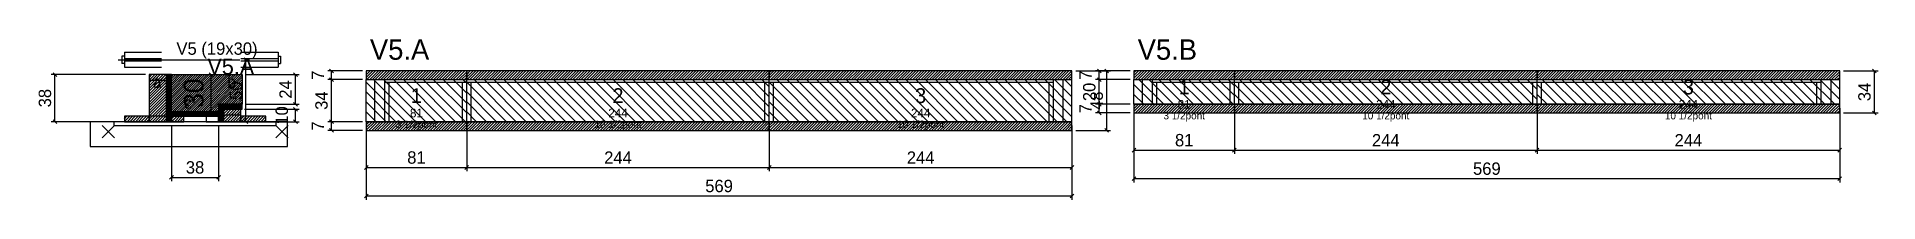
# Model space of a CAD drawing. Extents: x -69 to 1416, y -97 to 32.
import ezdxf
from ezdxf.enums import TextEntityAlignment as Align

# ---------------------------------------------------------------- set-up
doc = ezdxf.new("R2010")
doc.units = 0
for name, color, linetype in [('5', 5, 'Continuous'), ('barrote', 126, 'Continuous'), ('CONCRETO', 251, 'Continuous'), ('COTA', 241, 'Continuous'), ('Cota Seção (2x)', 241, 'Continuous'), ('detalhes', 7, 'Continuous'), ('Hachura', 251, 'Continuous'), ('Madeira', 126, 'Continuous'), ('NOMENCLATURA', 7, 'Continuous'), ('Painéis', 200, 'Continuous'), ('presilha', 224, 'Continuous'), ('Reaproveitamento', 30, 'Continuous'), ('SARR_2.2x7', 40, 'Continuous'), ('SARR_3.5x7', 81, 'Continuous'), ('SCO-___-LAJ', 224, 'Continuous'), ('TENSOR', 224, 'Continuous'), ('texto', 7, 'Continuous'), ('Texto Seção', 7, 'Continuous')]:
    doc.layers.add(name, color=color, linetype=linetype)
doc.dimstyles.new('PAINEL', dxfattribs={"dimtxt": 10, "dimasz": 3, "dimexe": 3, "dimexo": 3, "dimgap": 3, "dimtad": 1, "dimblk": 'OBLIQUE', "dimblk1": 'OBLIQUE', "dimcen": 2.5, "dimclrd": 4, "dimclre": 4, "dimclrt": 240, "dimazin": 3, "dimtfac": 1, "dimtmove": 0, "dimatfit": 3})
doc.dimstyles.new('SECAO2X', dxfattribs={"dimtxt": 16, "dimasz": 3, "dimexe": 3, "dimexo": 3, "dimgap": 3, "dimtad": 1, "dimblk": 'OBLIQUE', "dimblk1": 'OBLIQUE', "dimcen": 2.5, "dimclrd": 4, "dimclre": 4, "dimclrt": 240, "dimazin": 3, "dimtfac": 1, "dimtmove": 0, "dimatfit": 3})

# ---------------------------------------------------------------- blocks, each defined once
blk = doc.blocks.new('_OBLIQUE')
at = {"color": 0, "linetype": 'BYBLOCK'}
blk.add_line((-0.5, -0.5), (0.5, 0.5), dxfattribs=at)

msp = doc.modelspace()

# ---------------------------------------------------------------- hatches: boundary and pattern name
at = {"layer": 'COTA'}
h = msp.add_hatch(dxfattribs=at)
h.set_pattern_fill('ANSI31', scale=0.4)
h.paths.add_polyline_path([(40, -26), (40, 4), (97, 4), (97, -20), (78, -20), (78, -26)])
h = msp.add_hatch(dxfattribs=at)
h.set_pattern_fill('ANSI31', scale=0.5)
h.paths.add_polyline_path([(197, 0), (278, 0), (278, 7), (197, 7)])
h = msp.add_hatch(dxfattribs=at)
h.set_pattern_fill('ANSI31', scale=0.5)
h.paths.add_polyline_path([(278, 0), (522, 0), (522, 7), (278, 7)])
h = msp.add_hatch(dxfattribs=at)
h.set_pattern_fill('ANSI31', scale=0.5)
h.paths.add_polyline_path([(522, 0), (766, 0), (766, 7), (522, 7)])
h = msp.add_hatch(dxfattribs=at)
h.set_pattern_fill('ANSI31', scale=0.5)
h.paths.add_polyline_path([(816, 0), (897, 0), (897, 7), (816, 7)])
h = msp.add_hatch(dxfattribs=at)
h.set_pattern_fill('ANSI31', scale=0.5)
h.paths.add_polyline_path([(897, 0), (1141, 0), (1141, 7), (897, 7)])
h = msp.add_hatch(dxfattribs=at)
h.set_pattern_fill('ANSI31', scale=0.5)
h.paths.add_polyline_path([(1141, 0), (1385, 0), (1385, 7), (1141, 7)])
h = msp.add_hatch(dxfattribs=at)
h.set_pattern_fill('ANSI31', scale=0.5)
h.paths.add_polyline_path([(816, -27), (897, -27), (897, -20), (816, -20)])
h = msp.add_hatch(dxfattribs=at)
h.set_pattern_fill('ANSI31', scale=0.5)
h.paths.add_polyline_path([(897, -27), (1141, -27), (1141, -20), (897, -20)])
h = msp.add_hatch(dxfattribs=at)
h.set_pattern_fill('ANSI31', scale=0.5)
h.paths.add_polyline_path([(1141, -27), (1385, -27), (1385, -20), (1141, -20)])
h = msp.add_hatch(dxfattribs=at)
h.set_pattern_fill('ANSI31', scale=0.5)
h.paths.add_polyline_path([(197, -41), (278, -41), (278, -34), (197, -34)])
h = msp.add_hatch(dxfattribs=at)
h.set_pattern_fill('ANSI31', scale=0.5)
h.paths.add_polyline_path([(278, -41), (522, -41), (522, -34), (278, -34)])
h = msp.add_hatch(dxfattribs=at)
h.set_pattern_fill('ANSI31', scale=0.5)
h.paths.add_polyline_path([(522, -41), (766, -41), (766, -34), (522, -34)])
at = {"layer": 'Hachura'}
h = msp.add_hatch(dxfattribs=at)
h.set_pattern_fill('ANSI31', scale=0.5)
h.paths.add_polyline_path([(22, -34), (36, -34), (36, 4), (22, 4)])
h = msp.add_hatch(dxfattribs=at)
h.set_pattern_fill('ANSI31', scale=0.5)
h.paths.add_polyline_path([(22, -0.4), (36, -0.4), (36, 4), (22, 4)])
h = msp.add_hatch(dxfattribs=at)
h.set_pattern_fill('SOLID')
h.paths.add_polyline_path([(36, -34), (40, -34), (40, 4), (36, 4)])
h = msp.add_hatch(dxfattribs=at)
h.set_pattern_fill('ANSI31', scale=0.5)
h.paths.add_polyline_path([(2, -34), (22, -34), (22, -29.6), (2, -29.6)])
h = msp.add_hatch(dxfattribs=at)
h.set_pattern_fill('SOLID')
h.paths.add_polyline_path([(40, -29.6), (78, -29.6), (78, -26), (40, -26)])
h = msp.add_hatch(dxfattribs=at)
h.set_pattern_fill('ANSI31', scale=0.5)
h.paths.add_polyline_path([(40, -34), (50, -34), (50, -29.6), (40, -29.6)])
h = msp.add_hatch(dxfattribs=at)
h.set_pattern_fill('SOLID')
h.paths.add_polyline_path([(78, -24), (97, -24), (97, -20), (78, -20)])
h = msp.add_hatch(dxfattribs=at)
h.set_pattern_fill('SOLID')
h.paths.add_polyline_path([(78, -34), (82, -34), (82, -24), (78, -24)])
h = msp.add_hatch(dxfattribs=at)
h.set_pattern_fill('ANSI31', scale=0.5)
h.paths.add_polyline_path([(82, -34), (96, -34), (96, -24), (82, -24)])
h = msp.add_hatch(dxfattribs=at)
h.set_pattern_fill('ANSI31', scale=0.5)
h.paths.add_polyline_path([(82, -28.4), (96, -28.4), (96, -24), (82, -24)])
h = msp.add_hatch(dxfattribs=at)
h.set_pattern_fill('ANSI31', scale=0.5)
h.paths.add_polyline_path([(96, -34), (116, -34), (116, -29.6), (96, -29.6)])

# ---------------------------------------------------------------- linework, layer by layer
for p, q in [((0, 19), (0, 13)), ((2, 19), (0, 19)), ((2, 22), (32, 22)), ((2, 22), (2, 10)), ((2, 17), (32, 17)), ((2, 15), (32, 15)), ((96, 22), (126, 22)), ((96, 17), (126, 17)), ((96, 15), (126, 15)), ((126, 22), (126, 10)), ((126, 19), (128, 19)), ((128, 19), (128, 13)), ((2, 13), (0, 13)), ((2, 10), (32, 10)), ((96, 10), (126, 10)), ((126, 13), (128, 13))]:
    msp.add_line(p, q)
at = {"layer": 'barrote'}
msp.add_lwpolyline([(-25.5, -54), (133.5, -54), (133.5, -34), (-25.5, -34)], close=True, dxfattribs=at)
at = {"layer": 'CONCRETO'}
msp.add_lwpolyline([(40, -26), (40, 4), (97, 4), (97, -20), (78, -20), (78, -26)], close=True, dxfattribs=at)
at = {"layer": 'Madeira'}
for points in [[(22, -34), (36, -34), (36, 4), (22, 4)], [(22, -0.4), (36, -0.4), (36, 4), (22, 4)], [(2, -34), (22, -34), (22, -29.6), (2, -29.6)], [(22, -34), (36, -34), (36, -29.6), (22, -29.6)], [(40, -34), (50, -34), (50, -29.6), (40, -29.6)], [(68, -34), (78, -34), (78, -29.6), (68, -29.6)], [(82, -34), (96, -34), (96, -24), (82, -24)], [(82, -28.4), (96, -28.4), (96, -24), (82, -24)], [(96, -34), (116, -34), (116, -29.6), (96, -29.6)]]:
    msp.add_lwpolyline(points, close=True, dxfattribs=at)
at = {"layer": 'Painéis'}
for p, q in [((197, 0), (278, 0)), ((197, -34), (197, 0)), ((278, -34), (278, 0)), ((278, -34), (278, 0)), ((278, 0), (522, 0)), ((278, -34), (278, 0)), ((522, -34), (522, 0)), ((522, -34), (522, 0)), ((522, 0), (766, 0)), ((522, -34), (522, 0)), ((766, -34), (766, 0)), ((816, 0), (897, 0)), ((816, -20), (816, 0)), ((897, -20), (897, 0)), ((897, -20), (897, 0)), ((897, 0), (1141, 0)), ((897, -20), (897, 0)), ((1141, -20), (1141, 0)), ((1141, -20), (1141, 0)), ((1141, 0), (1385, 0)), ((1141, -20), (1141, 0)), ((1385, -20), (1385, 0)), ((816, -20), (897, -20)), ((897, -20), (1141, -20)), ((1141, -20), (1385, -20)), ((197, -34), (278, -34)), ((278, -34), (522, -34)), ((522, -34), (766, -34))]:
    msp.add_line(p, q, dxfattribs=at)
for points in [[(36, -34), (40, -34), (40, 4), (36, 4)], [(40, -29.6), (78, -29.6), (78, -26), (40, -26)], [(78, -24), (97, -24), (97, -20), (78, -20)], [(78, -34), (82, -34), (82, -24), (78, -24)]]:
    msp.add_lwpolyline(points, close=True, dxfattribs=at)
at = {"layer": 'presilha'}
for p, q in [((-16, -47), (-6, -37)), ((-16, -37), (-6, -47)), ((124, -47), (134, -37)), ((124, -37), (134, -47))]:
    msp.add_line(p, q, dxfattribs=at)
at = {"layer": 'Reaproveitamento', "color": 30}
for p, q in [((237, -34), (203, 0)), ((245, -34), (211, 0)), ((253, -34), (219, 0)), ((261, -34), (227, 0)), ((269, -34), (235, 0)), ((277, -34), (243, 0)), ((278, -27), (251, 0)), ((278, -19), (259, 0)), ((278, -11), (267, 0)), ((278, -3), (275, 0)), ((318, -34), (284, 0)), ((326, -34), (292, 0)), ((334, -34), (300, 0)), ((342, -34), (308, 0)), ((350, -34), (316, 0)), ((358, -34), (324, 0)), ((366, -34), (332, 0)), ((374, -34), (340, 0)), ((382, -34), (348, 0)), ((390, -34), (356, 0)), ((398, -34), (364, 0)), ((406, -34), (372, 0)), ((414, -34), (380, 0)), ((422, -34), (388, 0)), ((430, -34), (396, 0)), ((438, -34), (404, 0)), ((446, -34), (412, 0)), ((454, -34), (420, 0)), ((462, -34), (428, 0)), ((470, -34), (436, 0)), ((478, -34), (444, 0)), ((486, -34), (452, 0)), ((494, -34), (460, 0)), ((502, -34), (468, 0)), ((510, -34), (476, 0)), ((518, -34), (484, 0)), ((522, -30), (492, 0)), ((522, -22), (500, 0)), ((522, -14), (508, 0)), ((522, -6), (516, 0)), ((562, -34), (528, 0)), ((570, -34), (536, 0)), ((578, -34), (544, 0)), ((586, -34), (552, 0)), ((594, -34), (560, 0)), ((602, -34), (568, 0)), ((610, -34), (576, 0)), ((618, -34), (584, 0)), ((626, -34), (592, 0)), ((634, -34), (600, 0)), ((642, -34), (608, 0)), ((650, -34), (616, 0)), ((658, -34), (624, 0)), ((666, -34), (632, 0)), ((674, -34), (640, 0)), ((682, -34), (648, 0)), ((690, -34), (656, 0)), ((698, -34), (664, 0)), ((706, -34), (672, 0)), ((714, -34), (680, 0)), ((722, -34), (688, 0)), ((730, -34), (696, 0)), ((738, -34), (704, 0)), ((746, -34), (712, 0)), ((754, -34), (720, 0)), ((762, -34), (728, 0)), ((766, -30), (736, 0)), ((766, -22), (744, 0)), ((766, -14), (752, 0)), ((766, -6), (760, 0)), ((840, -20), (820, 0)), ((848, -20), (828, 0)), ((856, -20), (836, 0)), ((864, -20), (844, 0)), ((872, -20), (852, 0)), ((880, -20), (860, 0)), ((888, -20), (868, 0)), ((896, -20), (876, 0)), ((897, -13), (884, 0)), ((897, -5), (892, 0)), ((921, -20), (901, 0)), ((929, -20), (909, 0)), ((937, -20), (917, 0)), ((945, -20), (925, 0)), ((953, -20), (933, 0)), ((961, -20), (941, 0)), ((969, -20), (949, 0)), ((977, -20), (957, 0)), ((985, -20), (965, 0)), ((993, -20), (973, 0)), ((1001, -20), (981, 0)), ((1009, -20), (989, 0)), ((1017, -20), (997, 0)), ((1025, -20), (1005, 0)), ((1033, -20), (1013, 0)), ((1041, -20), (1021, 0)), ((1049, -20), (1029, 0)), ((1057, -20), (1037, 0)), ((1065, -20), (1045, 0)), ((1073, -20), (1053, 0)), ((1081, -20), (1061, 0)), ((1089, -20), (1069, 0)), ((1097, -20), (1077, 0)), ((1105, -20), (1085, 0)), ((1113, -20), (1093, 0)), ((1121, -20), (1101, 0)), ((1129, -20), (1109, 0)), ((1137, -20), (1117, 0)), ((1141, -16), (1125, 0)), ((1141, -8), (1133, 0)), ((1141, 0), (1141, 0)), ((1165, -20), (1145, 0)), ((1173, -20), (1153, 0)), ((1181, -20), (1161, 0)), ((1189, -20), (1169, 0)), ((1197, -20), (1177, 0)), ((1205, -20), (1185, 0)), ((1213, -20), (1193, 0)), ((1221, -20), (1201, 0)), ((1229, -20), (1209, 0)), ((1237, -20), (1217, 0)), ((1245, -20), (1225, 0)), ((1253, -20), (1233, 0)), ((1261, -20), (1241, 0)), ((1269, -20), (1249, 0)), ((1277, -20), (1257, 0)), ((1285, -20), (1265, 0)), ((1293, -20), (1273, 0)), ((1301, -20), (1281, 0)), ((1309, -20), (1289, 0)), ((1317, -20), (1297, 0)), ((1325, -20), (1305, 0)), ((1333, -20), (1313, 0)), ((1341, -20), (1321, 0)), ((1349, -20), (1329, 0)), ((1357, -20), (1337, 0)), ((1365, -20), (1345, 0)), ((1373, -20), (1353, 0)), ((1381, -20), (1361, 0)), ((1385, -16), (1369, 0)), ((1385, -8), (1377, 0)), ((1385, 0), (1385, 0)), ((229, -34), (197, -2)), ((221, -34), (197, -10)), ((310, -34), (278, -2)), ((302, -34), (278, -10)), ((554, -34), (522, -2)), ((546, -34), (522, -10)), ((832, -20), (816, -4)), ((824, -20), (816, -12)), ((913, -20), (897, -4)), ((905, -20), (897, -12)), ((1157, -20), (1141, -4)), ((1149, -20), (1141, -12)), ((213, -34), (197, -18)), ((205, -34), (197, -26)), ((294, -34), (278, -18)), ((286, -34), (278, -26)), ((538, -34), (522, -18)), ((530, -34), (522, -26)), ((816, -20), (816, -20)), ((897, -20), (897, -20)), ((1141, -20), (1141, -20)), ((197, -34), (197, -34)), ((278, -34), (278, -34)), ((522, -34), (522, -34))]:
    msp.add_line(p, q, dxfattribs=at)
at = {"layer": 'SARR_2.2x7'}
for p, q in [((204, -34), (204, 0)), ((759, -34), (759, 0)), ((823, -20), (823, 0)), ((1378, -20), (1378, 0)), ((212, -2.2), (278, -2.2)), ((278, -2.2), (522, -2.2)), ((522, -2.2), (751, -2.2)), ((831, -2.2), (897, -2.2)), ((897, -2.2), (1141, -2.2)), ((1141, -2.2), (1370, -2.2))]:
    msp.add_line(p, q, dxfattribs=at)
at = {"layer": 'SARR_3.5x7'}
for p, q in [((212, -34), (212, 0)), ((278, -34), (278, 0)), ((278, -34), (278, 0)), ((522, -34), (522, 0)), ((522, -34), (522, 0)), ((751, -34), (751, 0)), ((831, -20), (831, 0)), ((897, -20), (897, 0)), ((897, -20), (897, 0)), ((1141, -20), (1141, 0)), ((1141, -20), (1141, 0)), ((1370, -20), (1370, 0)), ((215.5, -34), (215.5, -2.2)), ((274.5, -34), (274.5, -2.2)), ((281.5, -34), (281.5, -2.2)), ((518.5, -34), (518.5, -2.2)), ((525.5, -34), (525.5, -2.2)), ((747.5, -34), (747.5, -2.2)), ((834.5, -20), (834.5, -2.2)), ((893.5, -20), (893.5, -2.2)), ((900.5, -20), (900.5, -2.2)), ((1137.5, -20), (1137.5, -2.2)), ((1144.5, -20), (1144.5, -2.2)), ((1366.5, -20), (1366.5, -2.2)), ((831, -20), (834.5, -20)), ((893.5, -20), (897, -20)), ((897, -20), (900.5, -20)), ((1137.5, -20), (1141, -20)), ((1141, -20), (1144.5, -20)), ((1366.5, -20), (1370, -20)), ((212, -34), (215.5, -34)), ((274.5, -34), (278, -34)), ((278, -34), (281.5, -34)), ((518.5, -34), (522, -34)), ((522, -34), (525.5, -34)), ((747.5, -34), (751, -34))]:
    msp.add_line(p, q, dxfattribs=at)
at = {"layer": 'SCO-___-LAJ'}
for points in [[(197, 0), (278, 0), (278, 7), (197, 7)], [(278, 0), (522, 0), (522, 7), (278, 7)], [(522, 0), (766, 0), (766, 7), (522, 7)], [(816, 0), (897, 0), (897, 7), (816, 7)], [(897, 0), (1141, 0), (1141, 7), (897, 7)], [(1141, 0), (1385, 0), (1385, 7), (1141, 7)], [(816, -27), (897, -27), (897, -20), (816, -20)], [(897, -27), (1141, -27), (1141, -20), (897, -20)], [(1141, -27), (1385, -27), (1385, -20), (1141, -20)], [(-6.5, -37.2), (124.5, -37.2), (124.5, -34), (-6.5, -34)], [(197, -41), (278, -41), (278, -34), (197, -34)], [(278, -41), (522, -41), (522, -34), (278, -34)], [(522, -41), (766, -41), (766, -34), (522, -34)]]:
    msp.add_lwpolyline(points, close=True, dxfattribs=at)
at = {"layer": 'TENSOR'}
msp.add_line((-3, 16), (95, 16), dxfattribs=at)

# ---------------------------------------------------------------- texts
at = {"layer": '5'}
for s, height, p in [('1', 12, (856.5, -6)), ('2', 12, (1019, -6)), ('3', 12, (1263, -6)), ('1', 12, (237.5, -13)), ('2', 12, (400, -13)), ('3', 12, (644, -13)), ('81', 7, (237.5, -27)), ('244', 7, (400, -27)), ('244', 7, (644, -27)), ('81', 7, (856.5, -20)), ('244', 7, (1019, -20)), ('244', 7, (1263, -20))]:
    msp.add_text(s, height=height, dxfattribs=at).set_placement(p, align=Align.MIDDLE_CENTER)
at = {"layer": 'detalhes'}
for s, p in [('a', (25, -6.7)), ('b', (85, -6.7)), ('c', (50, -23.5))]:
    msp.add_text(s, height=9.6, dxfattribs=at).set_placement(p)
at = {"layer": 'NOMENCLATURA'}
for s, p in [('V5.A', (200, 16)), ('V5.B', (819, 16))]:
    msp.add_text(s, height=16.5, dxfattribs=at).set_placement(p)
at = {"layer": 'texto', "char_height": 6, "attachment_point": 5}
for s, insert in [('3 1/2pont', (856.5, -30)), ('10 1/2pont', (1019, -30)), ('10 1/2pont', (1263, -30)), ('3 1/2pont', (237.5, -37)), ('10 1/2pont', (400, -37)), ('10 1/2pont', (644, -37))]:
    msp.add_mtext(s, dxfattribs=dict(at, insert=insert))
at = {"layer": 'Texto Seção'}
for s, height, p in [('V5 (19x30)', 10, (44, 20)), ('V5.A', 13, (69, 4))]:
    msp.add_text(s, height=height, dxfattribs=at).set_placement(p)

# ---------------------------------------------------------------- dimensions: what is measured, and where the dimension line sits
at = {"layer": 'COTA'}
for base, p1, p2 in [((100, -34), (96, -34), (96, 16)), ((-54, -34), (2, -34), (22, 4)), ((140, -20), (97, -20), (97, 4)), ((169, 0), (197, 0), (197, 7)), ((169, -34), (197, -34), (197, 0)), ((794, -41), (766, -41), (766, 7)), ((788, 0), (816, 0), (816, 7)), ((788, -20), (816, -20), (816, 0)), ((1413, -27), (1385, -27), (1385, 7)), ((140, -34), (96, -34), (96, -24)), ((788, -27), (816, -27), (816, -20)), ((169, -41), (197, -41), (197, -34))]:
    msp.add_linear_dim(base=base, p1=p1, p2=p2, angle=90, dimstyle='PAINEL', dxfattribs=at).render()
for base, p1, p2 in [((816, -57), (816, -20), (897, -20)), ((816, -80), (816, -20), (1385, -20)), ((897, -57), (897, -20), (1141, -20)), ((1141, -57), (1141, -20), (1385, -20)), ((40, -79), (40, -34), (78, -34)), ((197, -71), (197, -34), (278, -34)), ((197, -94), (197, -34), (766, -34)), ((278, -71), (278, -34), (522, -34)), ((522, -71), (522, -34), (766, -34))]:
    msp.add_linear_dim(base=base, p1=p1, p2=p2, dimstyle='PAINEL', dxfattribs=at).render()
at = {"layer": 'Cota Seção (2x)'}
msp.add_linear_dim(base=(72, -26), p1=(40, -26), p2=(40, 4), angle=90, dimstyle='SECAO2X', dxfattribs=at).render()

doc.saveas('drawing.dxf')
